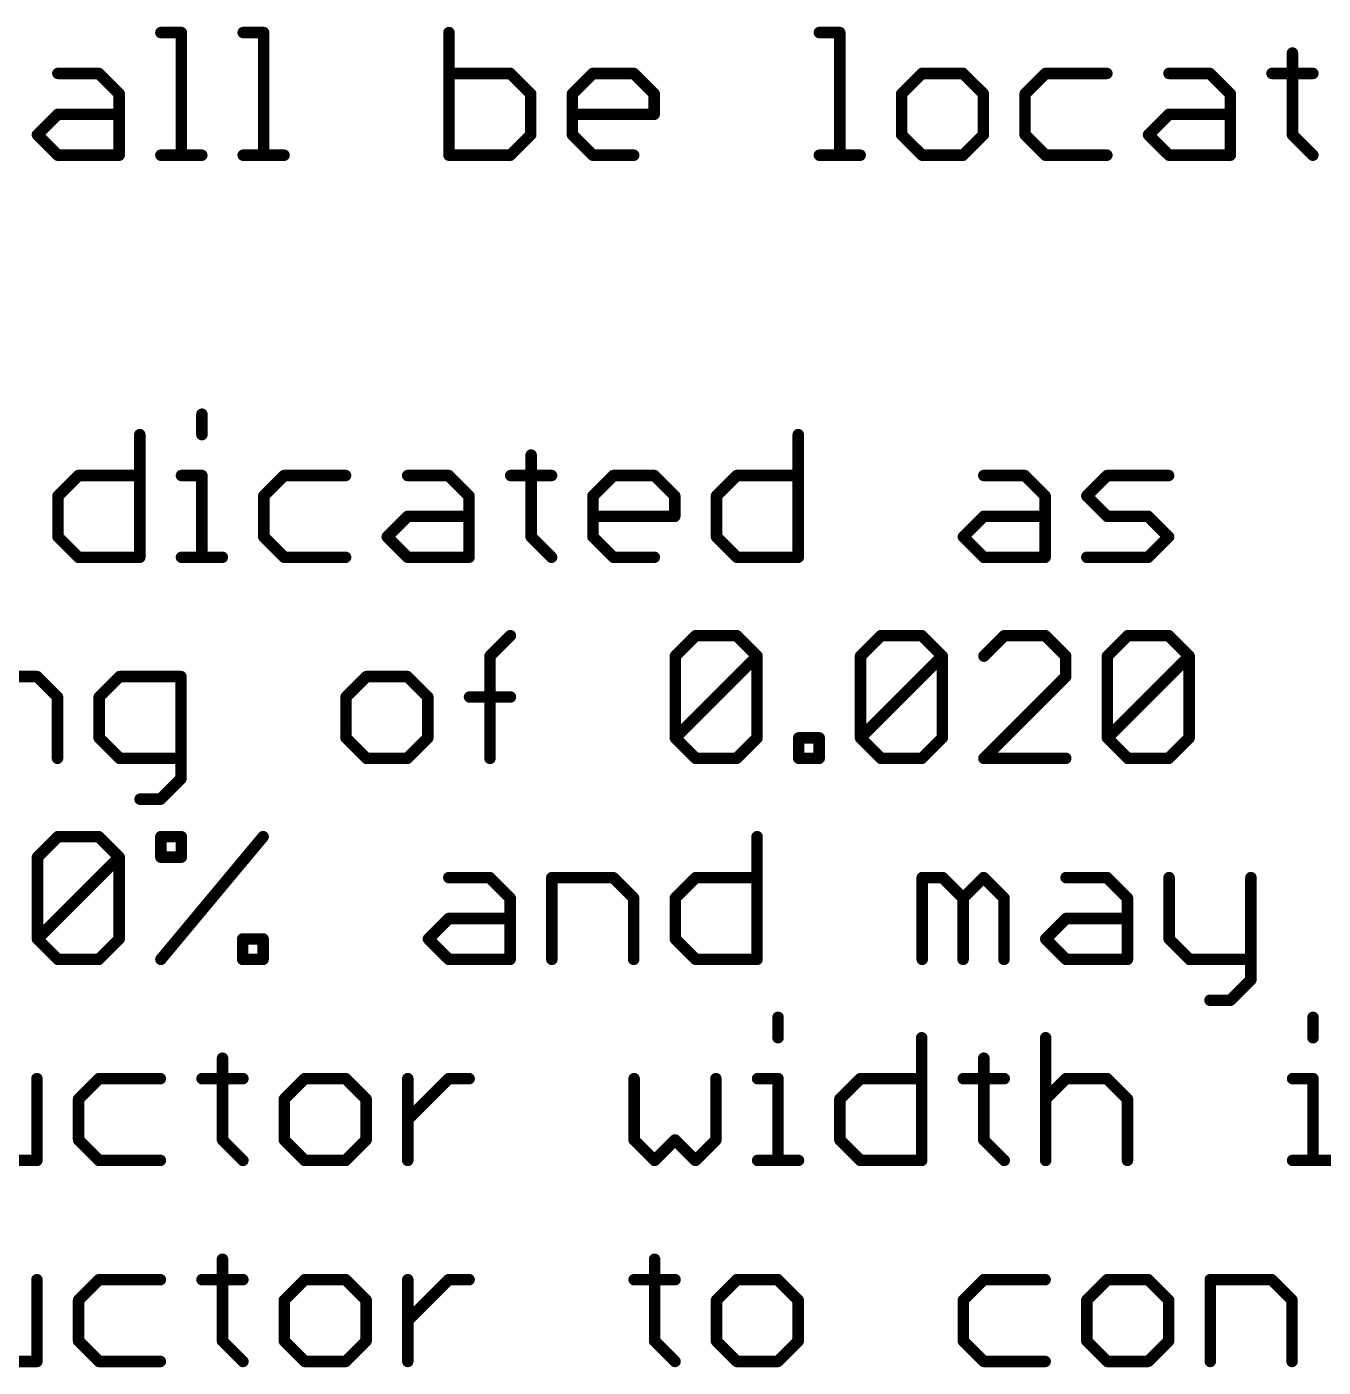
# Model space of a CAD drawing. Extents: x -1.41 to 8.41, y -3.01 to 3.01.
# Drawn here: x 2.829 to 3.506, y -1.49 to -0.79 of the extents above; entities that cross this region are included whole.
import ezdxf

# ---------------------------------------------------------------- set-up
doc = ezdxf.new("R2010")
doc.units = 0
doc.layers.add('52', color=253, linetype='CONTINUOUS')

msp = doc.modelspace()

# ---------------------------------------------------------------- linework, layer by layer
at = {"layer": '52', "const_width": 0.006}
for points in [[(2.898734, -0.792945), (2.90941, -0.792945)], [(2.90941, -0.792945), (2.90941, -0.857)], [(2.941704, -0.792945), (2.95238, -0.792945)], [(2.95238, -0.792945), (2.95238, -0.857)], [(3.049129, -0.792945), (3.049129, -0.857)], [(3.242494, -0.792945), (3.25317, -0.792945)], [(3.25317, -0.792945), (3.25317, -0.857)], [(3.489505, -0.803621), (3.489505, -0.846324)], [(2.844955, -0.814297), (2.866307, -0.814297)], [(2.866307, -0.814297), (2.876983, -0.824973)], [(3.081157, -0.814297), (3.049129, -0.814297)], [(3.091833, -0.824973), (3.081157, -0.814297)], [(3.113584, -0.824973), (3.12426, -0.814297)], [(3.12426, -0.814297), (3.145612, -0.814297)], [(3.145612, -0.814297), (3.156288, -0.824973)], [(3.29614, -0.814297), (3.285464, -0.824973)], [(3.317492, -0.814297), (3.29614, -0.814297)], [(3.328167, -0.824973), (3.317492, -0.814297)], [(3.360595, -0.814297), (3.349919, -0.824973)], [(3.392622, -0.814297), (3.360595, -0.814297)], [(3.42505, -0.814297), (3.446402, -0.814297)], [(3.446402, -0.814297), (3.457077, -0.824973)], [(3.478829, -0.814297), (3.500181, -0.814297)], [(2.876983, -0.824973), (2.876983, -0.857)], [(3.091833, -0.846324), (3.091833, -0.824973)], [(3.113584, -0.846324), (3.113584, -0.824973)], [(3.156288, -0.824973), (3.156288, -0.835648)], [(3.285464, -0.824973), (3.285464, -0.846324)], [(3.328167, -0.846324), (3.328167, -0.824973)], [(3.349919, -0.824973), (3.349919, -0.846324)], [(3.457077, -0.824973), (3.457077, -0.857)], [(2.83428, -0.846324), (2.844955, -0.835648)], [(2.844955, -0.835648), (2.876983, -0.835648)], [(3.156288, -0.835648), (3.113584, -0.835648)], [(3.414374, -0.846324), (3.42505, -0.835648)], [(3.42505, -0.835648), (3.457077, -0.835648)], [(2.844955, -0.857), (2.83428, -0.846324)], [(3.081157, -0.857), (3.091833, -0.846324)], [(3.12426, -0.857), (3.113584, -0.846324)], [(3.285464, -0.846324), (3.29614, -0.857)], [(3.317492, -0.857), (3.328167, -0.846324)], [(3.349919, -0.846324), (3.360595, -0.857)], [(3.42505, -0.857), (3.414374, -0.846324)], [(3.489505, -0.846324), (3.500181, -0.857)], [(2.876983, -0.857), (2.844955, -0.857)], [(2.898734, -0.857), (2.920086, -0.857)], [(2.941704, -0.857), (2.963056, -0.857)], [(3.049129, -0.857), (3.081157, -0.857)], [(3.145612, -0.857), (3.12426, -0.857)], [(3.242494, -0.857), (3.263846, -0.857)], [(3.29614, -0.857), (3.317492, -0.857)], [(3.360595, -0.857), (3.392622, -0.857)], [(3.457077, -0.857), (3.42505, -0.857)], [(2.920153, -0.99227), (2.920153, -1.002945)], [(2.887725, -1.002945), (2.887725, -1.067)], [(3.231485, -1.002945), (3.231485, -1.067)], [(3.092033, -1.013621), (3.092033, -1.056324)], [(2.845022, -1.034973), (2.855698, -1.024297)], [(2.855698, -1.024297), (2.887725, -1.024297)], [(2.909477, -1.024297), (2.920153, -1.024297)], [(2.920153, -1.024297), (2.920153, -1.067)], [(2.963123, -1.024297), (2.952447, -1.034973)], [(2.99515, -1.024297), (2.963123, -1.024297)], [(3.027578, -1.024297), (3.048929, -1.024297)], [(3.048929, -1.024297), (3.059605, -1.034973)], [(3.081357, -1.024297), (3.102708, -1.024297)], [(3.124327, -1.034973), (3.135003, -1.024297)], [(3.135003, -1.024297), (3.156354, -1.024297)], [(3.156354, -1.024297), (3.16703, -1.034973)], [(3.188782, -1.034973), (3.199458, -1.024297)], [(3.199458, -1.024297), (3.231485, -1.024297)], [(3.328367, -1.024297), (3.349719, -1.024297)], [(3.349719, -1.024297), (3.360395, -1.034973)], [(3.382147, -1.034973), (3.392822, -1.024297)], [(3.392822, -1.024297), (3.42485, -1.024297)], [(2.845022, -1.056324), (2.845022, -1.034973)], [(2.952447, -1.034973), (2.952447, -1.056324)], [(3.059605, -1.034973), (3.059605, -1.067)], [(3.124327, -1.056324), (3.124327, -1.034973)], [(3.16703, -1.034973), (3.16703, -1.045648)], [(3.188782, -1.056324), (3.188782, -1.034973)], [(3.360395, -1.034973), (3.360395, -1.067)], [(3.392822, -1.045648), (3.382147, -1.034973)], [(3.016902, -1.056324), (3.027578, -1.045648)], [(3.027578, -1.045648), (3.059605, -1.045648)], [(3.16703, -1.045648), (3.124327, -1.045648)], [(3.317692, -1.056324), (3.328367, -1.045648)], [(3.328367, -1.045648), (3.360395, -1.045648)], [(3.414174, -1.045648), (3.392822, -1.045648)], [(3.42485, -1.056324), (3.414174, -1.045648)], [(2.855698, -1.067), (2.845022, -1.056324)], [(2.952447, -1.056324), (2.963123, -1.067)], [(3.027578, -1.067), (3.016902, -1.056324)], [(3.092033, -1.056324), (3.102708, -1.067)], [(3.135003, -1.067), (3.124327, -1.056324)], [(3.199458, -1.067), (3.188782, -1.056324)], [(3.328367, -1.067), (3.317692, -1.056324)], [(3.414174, -1.067), (3.42485, -1.056324)], [(2.887725, -1.067), (2.855698, -1.067)], [(2.909477, -1.067), (2.930828, -1.067)], [(2.963123, -1.067), (2.99515, -1.067)], [(3.059605, -1.067), (3.027578, -1.067)], [(3.156354, -1.067), (3.135003, -1.067)], [(3.231485, -1.067), (3.199458, -1.067)], [(3.360395, -1.067), (3.328367, -1.067)], [(3.382147, -1.067), (3.414174, -1.067)], [(3.070548, -1.118621), (3.081223, -1.107945)], [(3.167297, -1.118621), (3.177973, -1.107945)], [(3.177973, -1.107945), (3.199324, -1.107945)], [(3.199324, -1.107945), (3.21, -1.118621)], [(3.263979, -1.118621), (3.274655, -1.107945)], [(3.274655, -1.107945), (3.296007, -1.107945)], [(3.296007, -1.107945), (3.306682, -1.118621)], [(3.33911, -1.107945), (3.328434, -1.118621)], [(3.360462, -1.107945), (3.33911, -1.107945)], [(3.371137, -1.118621), (3.360462, -1.107945)], [(3.392889, -1.118621), (3.403565, -1.107945)], [(3.403565, -1.107945), (3.424917, -1.107945)], [(3.424917, -1.107945), (3.435592, -1.118621)], [(3.070548, -1.172), (3.070548, -1.118621)], [(3.167297, -1.161324), (3.167297, -1.118621)], [(3.167297, -1.161324), (3.21, -1.118621)], [(3.21, -1.118621), (3.21, -1.161324)], [(3.263979, -1.161324), (3.263979, -1.118621)], [(3.263979, -1.161324), (3.306682, -1.118621)], [(3.306682, -1.118621), (3.306682, -1.161324)], [(3.371137, -1.129297), (3.371137, -1.118621)], [(3.392889, -1.161324), (3.392889, -1.118621)], [(3.392889, -1.161324), (3.435592, -1.118621)], [(3.435592, -1.118621), (3.435592, -1.161324)], [(2.802052, -1.129297), (2.834079, -1.129297)], [(2.834079, -1.129297), (2.844755, -1.139973)], [(2.877183, -1.129297), (2.866507, -1.139973)], [(2.90921, -1.129297), (2.877183, -1.129297)], [(2.90921, -1.182676), (2.90921, -1.129297)], [(3.006093, -1.129297), (2.995417, -1.139973)], [(3.027444, -1.129297), (3.006093, -1.129297)], [(3.03812, -1.139973), (3.027444, -1.129297)], [(3.328434, -1.172), (3.371137, -1.129297)], [(2.844755, -1.139973), (2.844755, -1.172)], [(2.866507, -1.139973), (2.866507, -1.161324)], [(2.995417, -1.139973), (2.995417, -1.161324)], [(3.03812, -1.161324), (3.03812, -1.139973)], [(3.059872, -1.139973), (3.081223, -1.139973)], [(2.866507, -1.161324), (2.877183, -1.172)], [(2.995417, -1.161324), (3.006093, -1.172)], [(3.027444, -1.172), (3.03812, -1.161324)], [(3.177973, -1.172), (3.167297, -1.161324)], [(3.21, -1.161324), (3.199324, -1.172)], [(3.231752, -1.172), (3.231752, -1.161324)], [(3.231752, -1.161324), (3.242428, -1.161324)], [(3.242428, -1.161324), (3.242428, -1.172)], [(3.274655, -1.172), (3.263979, -1.161324)], [(3.306682, -1.161324), (3.296007, -1.172)], [(3.403565, -1.172), (3.392889, -1.161324)], [(3.435592, -1.161324), (3.424917, -1.172)], [(2.877183, -1.172), (2.90921, -1.172)], [(3.006093, -1.172), (3.027444, -1.172)], [(3.199324, -1.172), (3.177973, -1.172)], [(3.242428, -1.172), (3.231752, -1.172)], [(3.296007, -1.172), (3.274655, -1.172)], [(3.371137, -1.172), (3.328434, -1.172)], [(3.424917, -1.172), (3.403565, -1.172)], [(2.898534, -1.193352), (2.90921, -1.182676)], [(2.887859, -1.193352), (2.898534, -1.193352)], [(2.83428, -1.223621), (2.844955, -1.212945)], [(2.844955, -1.212945), (2.866307, -1.212945)], [(2.866307, -1.212945), (2.876983, -1.223621)], [(2.898734, -1.212945), (2.90941, -1.212945)], [(2.898734, -1.223621), (2.898734, -1.212945)], [(2.898734, -1.277), (2.952113, -1.212945)], [(2.90941, -1.212945), (2.90941, -1.223621)], [(3.21, -1.212945), (3.21, -1.277)], [(2.83428, -1.266324), (2.83428, -1.223621)], [(2.83428, -1.266324), (2.876983, -1.223621)], [(2.876983, -1.223621), (2.876983, -1.266324)], [(2.90941, -1.223621), (2.898734, -1.223621)], [(3.049063, -1.234297), (3.070414, -1.234297)], [(3.070414, -1.234297), (3.08109, -1.244973)], [(3.102842, -1.277), (3.102842, -1.234297)], [(3.102842, -1.234297), (3.134869, -1.234297)], [(3.134869, -1.234297), (3.145545, -1.244973)], [(3.167297, -1.244973), (3.177973, -1.234297)], [(3.177973, -1.234297), (3.21, -1.234297)], [(3.296207, -1.277), (3.296207, -1.234297)], [(3.296207, -1.234297), (3.306883, -1.234297)], [(3.306883, -1.234297), (3.317558, -1.244973)], [(3.317558, -1.244973), (3.328234, -1.234297)], [(3.328234, -1.234297), (3.33891, -1.244973)], [(3.371338, -1.234297), (3.392689, -1.234297)], [(3.392689, -1.234297), (3.403365, -1.244973)], [(3.425117, -1.234297), (3.425117, -1.266324)], [(3.46782, -1.234297), (3.46782, -1.287676)], [(3.08109, -1.244973), (3.08109, -1.277)], [(3.145545, -1.244973), (3.145545, -1.277)], [(3.167297, -1.266324), (3.167297, -1.244973)], [(3.317558, -1.244973), (3.317558, -1.277)], [(3.33891, -1.244973), (3.33891, -1.277)], [(3.403365, -1.244973), (3.403365, -1.277)], [(3.038387, -1.266324), (3.049063, -1.255648)], [(3.049063, -1.255648), (3.08109, -1.255648)], [(3.360662, -1.266324), (3.371338, -1.255648)], [(3.371338, -1.255648), (3.403365, -1.255648)], [(2.844955, -1.277), (2.83428, -1.266324)], [(2.876983, -1.266324), (2.866307, -1.277)], [(2.941438, -1.277), (2.941438, -1.266324)], [(2.941438, -1.266324), (2.952113, -1.266324)], [(2.952113, -1.266324), (2.952113, -1.277)], [(3.049063, -1.277), (3.038387, -1.266324)], [(3.177973, -1.277), (3.167297, -1.266324)], [(3.371338, -1.277), (3.360662, -1.266324)], [(3.425117, -1.266324), (3.435793, -1.277)], [(2.866307, -1.277), (2.844955, -1.277)], [(2.952113, -1.277), (2.941438, -1.277)], [(3.08109, -1.277), (3.049063, -1.277)], [(3.21, -1.277), (3.177973, -1.277)], [(3.403365, -1.277), (3.371338, -1.277)], [(3.435793, -1.277), (3.46782, -1.277)], [(3.46782, -1.287676), (3.457144, -1.298352)], [(3.457144, -1.298352), (3.446468, -1.298352)], [(3.220943, -1.30727), (3.220943, -1.317945)], [(3.500247, -1.30727), (3.500247, -1.317945)], [(3.29594, -1.317945), (3.29594, -1.382)], [(3.360662, -1.317945), (3.360662, -1.382)], [(2.930895, -1.328621), (2.930895, -1.371324)], [(3.328367, -1.328621), (3.328367, -1.371324)], [(2.834013, -1.382), (2.834013, -1.339297)], [(2.86644, -1.339297), (2.855765, -1.349973)], [(2.898468, -1.339297), (2.86644, -1.339297)], [(2.920219, -1.339297), (2.941571, -1.339297)], [(2.973865, -1.339297), (2.963189, -1.349973)], [(2.995217, -1.339297), (2.973865, -1.339297)], [(3.005893, -1.349973), (2.995217, -1.339297)], [(3.027644, -1.382), (3.027644, -1.339297)], [(3.027644, -1.360648), (3.048996, -1.339297)], [(3.048996, -1.339297), (3.059672, -1.339297)], [(3.145812, -1.339297), (3.145812, -1.371324)], [(3.188515, -1.371324), (3.188515, -1.339297)], [(3.210267, -1.339297), (3.220943, -1.339297)], [(3.220943, -1.339297), (3.220943, -1.382)], [(3.253237, -1.349973), (3.263913, -1.339297)], [(3.263913, -1.339297), (3.29594, -1.339297)], [(3.317692, -1.339297), (3.339043, -1.339297)], [(3.360662, -1.349973), (3.371337, -1.339297)], [(3.371337, -1.339297), (3.392689, -1.339297)], [(3.392689, -1.339297), (3.403365, -1.349973)], [(3.489572, -1.339297), (3.500247, -1.339297)], [(3.500247, -1.339297), (3.500247, -1.382)], [(2.855765, -1.349973), (2.855765, -1.371324)], [(2.963189, -1.349973), (2.963189, -1.371324)], [(3.005893, -1.371324), (3.005893, -1.349973)], [(3.253237, -1.371324), (3.253237, -1.349973)], [(3.403365, -1.349973), (3.403365, -1.382)], [(2.855765, -1.371324), (2.86644, -1.382)], [(2.930895, -1.371324), (2.941571, -1.382)], [(2.963189, -1.371324), (2.973865, -1.382)], [(2.995217, -1.382), (3.005893, -1.371324)], [(3.145812, -1.371324), (3.156488, -1.382)], [(3.156488, -1.382), (3.167163, -1.371324)], [(3.167163, -1.371324), (3.177839, -1.382)], [(3.177839, -1.382), (3.188515, -1.371324)], [(3.263913, -1.382), (3.253237, -1.371324)], [(3.328367, -1.371324), (3.339043, -1.382)], [(2.801985, -1.382), (2.834013, -1.382)], [(2.86644, -1.382), (2.898468, -1.382)], [(2.973865, -1.382), (2.995217, -1.382)], [(3.210267, -1.382), (3.231618, -1.382)], [(3.29594, -1.382), (3.263913, -1.382)], [(3.489572, -1.382), (3.510923, -1.382)], [(2.930895, -1.433621), (2.930895, -1.476324)], [(3.156488, -1.433621), (3.156488, -1.476324)], [(2.834013, -1.487), (2.834013, -1.444297)], [(2.86644, -1.444297), (2.855765, -1.454973)], [(2.898468, -1.444297), (2.86644, -1.444297)], [(2.920219, -1.444297), (2.941571, -1.444297)], [(2.973865, -1.444297), (2.963189, -1.454973)], [(2.995217, -1.444297), (2.973865, -1.444297)], [(3.005893, -1.454973), (2.995217, -1.444297)], [(3.027644, -1.487), (3.027644, -1.444297)], [(3.027644, -1.465648), (3.048996, -1.444297)], [(3.048996, -1.444297), (3.059672, -1.444297)], [(3.145812, -1.444297), (3.167163, -1.444297)], [(3.199458, -1.444297), (3.188782, -1.454973)], [(3.220809, -1.444297), (3.199458, -1.444297)], [(3.231485, -1.454973), (3.220809, -1.444297)], [(3.328367, -1.444297), (3.317692, -1.454973)], [(3.360395, -1.444297), (3.328367, -1.444297)], [(3.392822, -1.444297), (3.382147, -1.454973)], [(3.414174, -1.444297), (3.392822, -1.444297)], [(3.42485, -1.454973), (3.414174, -1.444297)], [(3.446602, -1.487), (3.446602, -1.444297)], [(3.446602, -1.444297), (3.478629, -1.444297)], [(3.478629, -1.444297), (3.489305, -1.454973)], [(2.855765, -1.454973), (2.855765, -1.476324)], [(2.963189, -1.454973), (2.963189, -1.476324)], [(3.005893, -1.476324), (3.005893, -1.454973)], [(3.188782, -1.454973), (3.188782, -1.476324)], [(3.231485, -1.476324), (3.231485, -1.454973)], [(3.317692, -1.454973), (3.317692, -1.476324)], [(3.382147, -1.454973), (3.382147, -1.476324)], [(3.42485, -1.476324), (3.42485, -1.454973)], [(3.489305, -1.454973), (3.489305, -1.487)], [(2.855765, -1.476324), (2.86644, -1.487)], [(2.930895, -1.476324), (2.941571, -1.487)], [(2.963189, -1.476324), (2.973865, -1.487)], [(2.995217, -1.487), (3.005893, -1.476324)], [(3.156488, -1.476324), (3.167163, -1.487)], [(3.188782, -1.476324), (3.199458, -1.487)], [(3.220809, -1.487), (3.231485, -1.476324)], [(3.317692, -1.476324), (3.328367, -1.487)], [(3.382147, -1.476324), (3.392822, -1.487)], [(3.414174, -1.487), (3.42485, -1.476324)], [(2.801985, -1.487), (2.834013, -1.487)], [(2.86644, -1.487), (2.898468, -1.487)], [(2.973865, -1.487), (2.995217, -1.487)], [(3.199458, -1.487), (3.220809, -1.487)], [(3.328367, -1.487), (3.360395, -1.487)], [(3.392822, -1.487), (3.414174, -1.487)]]:
    msp.add_lwpolyline(points, dxfattribs=at)
at = {"layer": '52', "const_width": 0.003}
for points in [[(2.898734, -0.791445, 1), (2.898734, -0.794445)], [(2.91091, -0.792945, 1), (2.90791, -0.792945)], [(2.90941, -0.794445, 1), (2.90941, -0.791445)], [(2.941704, -0.791445, 1), (2.941704, -0.794445)], [(2.95388, -0.792945, 1), (2.95088, -0.792945)], [(2.95238, -0.794445, 1), (2.95238, -0.791445)], [(3.050629, -0.792945, 1), (3.047629, -0.792945)], [(3.242494, -0.791445, 1), (3.242494, -0.794445)], [(3.25467, -0.792945, 1), (3.25167, -0.792945)], [(3.25317, -0.794445, 1), (3.25317, -0.791445)], [(3.491005, -0.803621, 1), (3.488005, -0.803621)], [(2.844955, -0.812797, 1), (2.844955, -0.815797)], [(2.867368, -0.813236, 1), (2.865246, -0.815358)], [(2.866307, -0.815797, 1), (2.866307, -0.812797)], [(3.049129, -0.812797, 1), (3.049129, -0.815797)], [(3.082217, -0.813236, 1), (3.080096, -0.815358)], [(3.081157, -0.815797, 1), (3.081157, -0.812797)], [(3.12426, -0.812797, 1), (3.12426, -0.815797)], [(3.125321, -0.815358, 1), (3.123199, -0.813236)], [(3.146672, -0.813236, 1), (3.144551, -0.815358)], [(3.145612, -0.815797, 1), (3.145612, -0.812797)], [(3.29614, -0.812797, 1), (3.29614, -0.815797)], [(3.297201, -0.815358, 1), (3.295079, -0.813236)], [(3.318552, -0.813236, 1), (3.316431, -0.815358)], [(3.317492, -0.815797, 1), (3.317492, -0.812797)], [(3.360595, -0.812797, 1), (3.360595, -0.815797)], [(3.361656, -0.815358, 1), (3.359534, -0.813236)], [(3.392622, -0.815797, 1), (3.392622, -0.812797)], [(3.42505, -0.812797, 1), (3.42505, -0.815797)], [(3.447462, -0.813236, 1), (3.445341, -0.815358)], [(3.446402, -0.815797, 1), (3.446402, -0.812797)], [(3.478829, -0.812797, 1), (3.478829, -0.815797)], [(3.500181, -0.815797, 1), (3.500181, -0.812797)], [(2.878483, -0.824973, 1), (2.875483, -0.824973)], [(2.875922, -0.826033, 1), (2.878043, -0.823912)], [(3.093333, -0.824973, 1), (3.090333, -0.824973)], [(3.090772, -0.826033, 1), (3.092893, -0.823912)], [(3.115084, -0.824973, 1), (3.112084, -0.824973)], [(3.112524, -0.823912, 1), (3.114645, -0.826033)], [(3.157788, -0.824973, 1), (3.154788, -0.824973)], [(3.155227, -0.826033, 1), (3.157348, -0.823912)], [(3.286964, -0.824973, 1), (3.283964, -0.824973)], [(3.284404, -0.823912, 1), (3.286525, -0.826033)], [(3.329667, -0.824973, 1), (3.326667, -0.824973)], [(3.327107, -0.826033, 1), (3.329228, -0.823912)], [(3.351419, -0.824973, 1), (3.348419, -0.824973)], [(3.348859, -0.823912, 1), (3.35098, -0.826033)], [(3.458577, -0.824973, 1), (3.455577, -0.824973)], [(3.456017, -0.826033, 1), (3.458138, -0.823912)], [(2.844955, -0.834148, 1), (2.844955, -0.837148)], [(2.846016, -0.836709, 1), (2.843895, -0.834588)], [(2.876983, -0.837148, 1), (2.876983, -0.834148)], [(3.113584, -0.834148, 1), (3.113584, -0.837148)], [(3.156288, -0.837148, 1), (3.156288, -0.834148)], [(3.42505, -0.834148, 1), (3.42505, -0.837148)], [(3.426111, -0.836709, 1), (3.423989, -0.834588)], [(3.457077, -0.837148, 1), (3.457077, -0.834148)], [(3.154788, -0.835648, 1), (3.157788, -0.835648)], [(2.83534, -0.845264, 1), (2.833219, -0.847385)], [(2.833219, -0.845264, 1), (2.83534, -0.847385)], [(3.090333, -0.846324, 1), (3.093333, -0.846324)], [(3.092893, -0.847385, 1), (3.090772, -0.845264)], [(3.112084, -0.846324, 1), (3.115084, -0.846324)], [(3.114645, -0.845264, 1), (3.112524, -0.847385)], [(3.283964, -0.846324, 1), (3.286964, -0.846324)], [(3.286525, -0.845264, 1), (3.284404, -0.847385)], [(3.326667, -0.846324, 1), (3.329667, -0.846324)], [(3.329228, -0.847385, 1), (3.327107, -0.845264)], [(3.348419, -0.846324, 1), (3.351419, -0.846324)], [(3.35098, -0.845264, 1), (3.348859, -0.847385)], [(3.415435, -0.845264, 1), (3.413314, -0.847385)], [(3.413314, -0.845264, 1), (3.415435, -0.847385)], [(3.490566, -0.845264, 1), (3.488444, -0.847385)], [(3.488005, -0.846324, 1), (3.491005, -0.846324)], [(2.844955, -0.8555, 1), (2.844955, -0.8585)], [(2.876983, -0.8585, 1), (2.876983, -0.8555)], [(2.898734, -0.8555, 1), (2.898734, -0.8585)], [(2.920086, -0.8585, 1), (2.920086, -0.8555)], [(2.941704, -0.8555, 1), (2.941704, -0.8585)], [(2.963056, -0.8585, 1), (2.963056, -0.8555)], [(3.049129, -0.8555, 1), (3.049129, -0.8585)], [(3.081157, -0.8585, 1), (3.081157, -0.8555)], [(3.12426, -0.8555, 1), (3.12426, -0.8585)], [(3.145612, -0.8585, 1), (3.145612, -0.8555)], [(3.242494, -0.8555, 1), (3.242494, -0.8585)], [(3.263846, -0.8585, 1), (3.263846, -0.8555)], [(3.29614, -0.8555, 1), (3.29614, -0.8585)], [(3.317492, -0.8585, 1), (3.317492, -0.8555)], [(3.360595, -0.8555, 1), (3.360595, -0.8585)], [(3.392622, -0.8585, 1), (3.392622, -0.8555)], [(3.42505, -0.8555, 1), (3.42505, -0.8585)], [(3.457077, -0.8585, 1), (3.457077, -0.8555)], [(2.843895, -0.858061, 1), (2.846016, -0.855939)], [(2.875483, -0.857, 1), (2.878483, -0.857)], [(2.90791, -0.857, 1), (2.91091, -0.857)], [(2.95088, -0.857, 1), (2.95388, -0.857)], [(3.047629, -0.857, 1), (3.050629, -0.857)], [(3.080096, -0.855939, 1), (3.082217, -0.858061)], [(3.123199, -0.858061, 1), (3.125321, -0.855939)], [(3.25167, -0.857, 1), (3.25467, -0.857)], [(3.295079, -0.858061, 1), (3.297201, -0.855939)], [(3.316431, -0.855939, 1), (3.318552, -0.858061)], [(3.359534, -0.858061, 1), (3.361656, -0.855939)], [(3.423989, -0.858061, 1), (3.426111, -0.855939)], [(3.455577, -0.857, 1), (3.458577, -0.857)], [(3.49912, -0.858061, 1), (3.501241, -0.855939)], [(2.921653, -0.99227, 1), (2.918653, -0.99227)], [(2.889225, -1.002945, 1), (2.886225, -1.002945)], [(3.232985, -1.002945, 1), (3.229985, -1.002945)], [(2.918653, -1.002945, 1), (2.921653, -1.002945)], [(3.093533, -1.013621, 1), (3.090533, -1.013621)], [(2.855698, -1.022797, 1), (2.855698, -1.025797)], [(2.856758, -1.025358, 1), (2.854637, -1.023236)], [(2.887725, -1.025797, 1), (2.887725, -1.022797)], [(2.909477, -1.022797, 1), (2.909477, -1.025797)], [(2.921653, -1.024297, 1), (2.918653, -1.024297)], [(2.920153, -1.025797, 1), (2.920153, -1.022797)], [(2.963123, -1.022797, 1), (2.963123, -1.025797)], [(2.964183, -1.025358, 1), (2.962062, -1.023236)], [(2.99515, -1.025797, 1), (2.99515, -1.022797)], [(3.027578, -1.022797, 1), (3.027578, -1.025797)], [(3.04999, -1.023236, 1), (3.047869, -1.025358)], [(3.048929, -1.025797, 1), (3.048929, -1.022797)], [(3.081357, -1.022797, 1), (3.081357, -1.025797)], [(3.102708, -1.025797, 1), (3.102708, -1.022797)], [(3.135003, -1.022797, 1), (3.135003, -1.025797)], [(3.136063, -1.025358, 1), (3.133942, -1.023236)], [(3.157415, -1.023236, 1), (3.155294, -1.025358)], [(3.156354, -1.025797, 1), (3.156354, -1.022797)], [(3.199458, -1.022797, 1), (3.199458, -1.025797)], [(3.200518, -1.025358, 1), (3.198397, -1.023236)], [(3.231485, -1.025797, 1), (3.231485, -1.022797)], [(3.328367, -1.022797, 1), (3.328367, -1.025797)], [(3.35078, -1.023236, 1), (3.348658, -1.025358)], [(3.349719, -1.025797, 1), (3.349719, -1.022797)], [(3.392822, -1.022797, 1), (3.392822, -1.025797)], [(3.393883, -1.025358, 1), (3.391762, -1.023236)], [(3.42485, -1.025797, 1), (3.42485, -1.022797)], [(2.846522, -1.034973, 1), (2.843522, -1.034973)], [(2.843961, -1.033912, 1), (2.846083, -1.036033)], [(2.953947, -1.034973, 1), (2.950947, -1.034973)], [(2.951386, -1.033912, 1), (2.953508, -1.036033)], [(3.061105, -1.034973, 1), (3.058105, -1.034973)], [(3.058544, -1.036033, 1), (3.060666, -1.033912)], [(3.125827, -1.034973, 1), (3.122827, -1.034973)], [(3.123266, -1.033912, 1), (3.125388, -1.036033)], [(3.16853, -1.034973, 1), (3.16553, -1.034973)], [(3.165969, -1.036033, 1), (3.168091, -1.033912)], [(3.190282, -1.034973, 1), (3.187282, -1.034973)], [(3.187721, -1.033912, 1), (3.189843, -1.036033)], [(3.361895, -1.034973, 1), (3.358895, -1.034973)], [(3.359334, -1.036033, 1), (3.361456, -1.033912)], [(3.383207, -1.033912, 1), (3.381086, -1.036033)], [(3.381086, -1.033912, 1), (3.383207, -1.036033)], [(3.027578, -1.044148, 1), (3.027578, -1.047148)], [(3.028638, -1.046709, 1), (3.026517, -1.044588)], [(3.059605, -1.047148, 1), (3.059605, -1.044148)], [(3.124327, -1.044148, 1), (3.124327, -1.047148)], [(3.16703, -1.047148, 1), (3.16703, -1.044148)], [(3.328367, -1.044148, 1), (3.328367, -1.047148)], [(3.329428, -1.046709, 1), (3.327307, -1.044588)], [(3.360395, -1.047148, 1), (3.360395, -1.044148)], [(3.392822, -1.044148, 1), (3.392822, -1.047148)], [(3.415235, -1.044588, 1), (3.413113, -1.046709)], [(3.414174, -1.047148, 1), (3.414174, -1.044148)], [(3.16553, -1.045648, 1), (3.16853, -1.045648)], [(3.391762, -1.046709, 1), (3.393883, -1.044588)], [(2.846083, -1.055264, 1), (2.843961, -1.057385)], [(2.843522, -1.056324, 1), (2.846522, -1.056324)], [(2.953508, -1.055264, 1), (2.951386, -1.057385)], [(2.950947, -1.056324, 1), (2.953947, -1.056324)], [(3.017963, -1.055264, 1), (3.015841, -1.057385)], [(3.015841, -1.055264, 1), (3.017963, -1.057385)], [(3.093093, -1.055264, 1), (3.090972, -1.057385)], [(3.090533, -1.056324, 1), (3.093533, -1.056324)], [(3.125388, -1.055264, 1), (3.123266, -1.057385)], [(3.122827, -1.056324, 1), (3.125827, -1.056324)], [(3.189843, -1.055264, 1), (3.187721, -1.057385)], [(3.187282, -1.056324, 1), (3.190282, -1.056324)], [(3.318752, -1.055264, 1), (3.316631, -1.057385)], [(3.316631, -1.055264, 1), (3.318752, -1.057385)], [(3.425911, -1.057385, 1), (3.423789, -1.055264)], [(3.423789, -1.057385, 1), (3.425911, -1.055264)], [(2.855698, -1.0655, 1), (2.855698, -1.0685)], [(2.887725, -1.0685, 1), (2.887725, -1.0655)], [(2.909477, -1.0655, 1), (2.909477, -1.0685)], [(2.930828, -1.0685, 1), (2.930828, -1.0655)], [(2.963123, -1.0655, 1), (2.963123, -1.0685)], [(2.99515, -1.0685, 1), (2.99515, -1.0655)], [(3.027578, -1.0655, 1), (3.027578, -1.0685)], [(3.059605, -1.0685, 1), (3.059605, -1.0655)], [(3.135003, -1.0655, 1), (3.135003, -1.0685)], [(3.156354, -1.0685, 1), (3.156354, -1.0655)], [(3.199458, -1.0655, 1), (3.199458, -1.0685)], [(3.231485, -1.0685, 1), (3.231485, -1.0655)], [(3.328367, -1.0655, 1), (3.328367, -1.0685)], [(3.360395, -1.0685, 1), (3.360395, -1.0655)], [(3.382147, -1.0655, 1), (3.382147, -1.0685)], [(3.414174, -1.0685, 1), (3.414174, -1.0655)], [(2.854637, -1.068061, 1), (2.856758, -1.065939)], [(2.886225, -1.067, 1), (2.889225, -1.067)], [(2.918653, -1.067, 1), (2.921653, -1.067)], [(2.962062, -1.068061, 1), (2.964183, -1.065939)], [(3.026517, -1.068061, 1), (3.028638, -1.065939)], [(3.058105, -1.067, 1), (3.061105, -1.067)], [(3.101648, -1.068061, 1), (3.103769, -1.065939)], [(3.133942, -1.068061, 1), (3.136063, -1.065939)], [(3.198397, -1.068061, 1), (3.200518, -1.065939)], [(3.229985, -1.067, 1), (3.232985, -1.067)], [(3.327307, -1.068061, 1), (3.329428, -1.065939)], [(3.358895, -1.067, 1), (3.361895, -1.067)], [(3.413113, -1.065939, 1), (3.415235, -1.068061)], [(3.082284, -1.109006, 1), (3.080163, -1.106885)], [(3.177973, -1.106445, 1), (3.177973, -1.109445)], [(3.179033, -1.109006, 1), (3.176912, -1.106885)], [(3.200385, -1.106885, 1), (3.198264, -1.109006)], [(3.199324, -1.109445, 1), (3.199324, -1.106445)], [(3.274655, -1.106445, 1), (3.274655, -1.109445)], [(3.275716, -1.109006, 1), (3.273594, -1.106885)], [(3.297067, -1.106885, 1), (3.294946, -1.109006)], [(3.296007, -1.109445, 1), (3.296007, -1.106445)], [(3.33911, -1.106445, 1), (3.33911, -1.109445)], [(3.340171, -1.109006, 1), (3.338049, -1.106885)], [(3.361522, -1.106885, 1), (3.359401, -1.109006)], [(3.360462, -1.109445, 1), (3.360462, -1.106445)], [(3.403565, -1.106445, 1), (3.403565, -1.109445)], [(3.404626, -1.109006, 1), (3.402504, -1.106885)], [(3.425977, -1.106885, 1), (3.423856, -1.109006)], [(3.424917, -1.109445, 1), (3.424917, -1.106445)], [(3.069487, -1.11756, 1), (3.071608, -1.119682)], [(3.072048, -1.118621, 1), (3.069048, -1.118621)], [(3.168797, -1.118621, 1), (3.165797, -1.118621)], [(3.166236, -1.11756, 1), (3.168358, -1.119682)], [(3.2115, -1.118621, 1), (3.2085, -1.118621)], [(3.211061, -1.119682, 1), (3.208939, -1.11756)], [(3.208939, -1.119682, 1), (3.211061, -1.11756)], [(3.265479, -1.118621, 1), (3.262479, -1.118621)], [(3.262919, -1.11756, 1), (3.26504, -1.119682)], [(3.308182, -1.118621, 1), (3.305182, -1.118621)], [(3.307743, -1.119682, 1), (3.305622, -1.11756)], [(3.305622, -1.119682, 1), (3.307743, -1.11756)], [(3.327374, -1.11756, 1), (3.329495, -1.119682)], [(3.372637, -1.118621, 1), (3.369637, -1.118621)], [(3.370077, -1.119682, 1), (3.372198, -1.11756)], [(3.394389, -1.118621, 1), (3.391389, -1.118621)], [(3.391829, -1.11756, 1), (3.39395, -1.119682)], [(3.437092, -1.118621, 1), (3.434092, -1.118621)], [(3.436653, -1.119682, 1), (3.434532, -1.11756)], [(3.434532, -1.119682, 1), (3.436653, -1.11756)], [(2.83514, -1.128236, 1), (2.833019, -1.130358)], [(2.834079, -1.130797, 1), (2.834079, -1.127797)], [(2.877183, -1.127797, 1), (2.877183, -1.130797)], [(2.878243, -1.130358, 1), (2.876122, -1.128236)], [(2.91071, -1.129297, 1), (2.90771, -1.129297)], [(2.90921, -1.130797, 1), (2.90921, -1.127797)], [(3.006093, -1.127797, 1), (3.006093, -1.130797)], [(3.007153, -1.130358, 1), (3.005032, -1.128236)], [(3.028505, -1.128236, 1), (3.026384, -1.130358)], [(3.027444, -1.130797, 1), (3.027444, -1.127797)], [(3.372198, -1.130358, 1), (3.370077, -1.128236)], [(3.369637, -1.129297, 1), (3.372637, -1.129297)], [(2.846255, -1.139973, 1), (2.843255, -1.139973)], [(2.843695, -1.141033, 1), (2.845816, -1.138912)], [(2.868007, -1.139973, 1), (2.865007, -1.139973)], [(2.865446, -1.138912, 1), (2.867568, -1.141033)], [(2.996917, -1.139973, 1), (2.993917, -1.139973)], [(2.994356, -1.138912, 1), (2.996478, -1.141033)], [(3.03962, -1.139973, 1), (3.03662, -1.139973)], [(3.037059, -1.141033, 1), (3.039181, -1.138912)], [(3.059872, -1.138473, 1), (3.059872, -1.141473)], [(3.081223, -1.141473, 1), (3.081223, -1.138473)], [(2.867568, -1.160264, 1), (2.865446, -1.162385)], [(2.865007, -1.161324, 1), (2.868007, -1.161324)], [(2.996478, -1.160264, 1), (2.994356, -1.162385)], [(2.993917, -1.161324, 1), (2.996917, -1.161324)], [(3.03662, -1.161324, 1), (3.03962, -1.161324)], [(3.039181, -1.162385, 1), (3.037059, -1.160264)], [(3.168358, -1.160264, 1), (3.166236, -1.162385)], [(3.166236, -1.160264, 1), (3.168358, -1.162385)], [(3.165797, -1.161324, 1), (3.168797, -1.161324)], [(3.2085, -1.161324, 1), (3.2115, -1.161324)], [(3.211061, -1.162385, 1), (3.208939, -1.160264)], [(3.233252, -1.161324, 1), (3.230252, -1.161324)], [(3.231752, -1.159824, 1), (3.231752, -1.162824)], [(3.243928, -1.161324, 1), (3.240928, -1.161324)], [(3.242428, -1.162824, 1), (3.242428, -1.159824)], [(3.262479, -1.161324, 1), (3.265479, -1.161324)], [(3.26504, -1.160264, 1), (3.262919, -1.162385)], [(3.262919, -1.160264, 1), (3.26504, -1.162385)], [(3.305182, -1.161324, 1), (3.308182, -1.161324)], [(3.307743, -1.162385, 1), (3.305622, -1.160264)], [(3.391389, -1.161324, 1), (3.394389, -1.161324)], [(3.39395, -1.160264, 1), (3.391829, -1.162385)], [(3.391829, -1.160264, 1), (3.39395, -1.162385)], [(3.434092, -1.161324, 1), (3.437092, -1.161324)], [(3.436653, -1.162385, 1), (3.434532, -1.160264)], [(2.877183, -1.1705, 1), (2.877183, -1.1735)], [(2.90921, -1.1735, 1), (2.90921, -1.1705)], [(3.006093, -1.1705, 1), (3.006093, -1.1735)], [(3.027444, -1.1735, 1), (3.027444, -1.1705)], [(3.177973, -1.1705, 1), (3.177973, -1.1735)], [(3.199324, -1.1735, 1), (3.199324, -1.1705)], [(3.231752, -1.1705, 1), (3.231752, -1.1735)], [(3.242428, -1.1735, 1), (3.242428, -1.1705)], [(3.274655, -1.1705, 1), (3.274655, -1.1735)], [(3.296007, -1.1735, 1), (3.296007, -1.1705)], [(3.328434, -1.1705, 1), (3.328434, -1.1735)], [(3.371137, -1.1735, 1), (3.371137, -1.1705)], [(3.403565, -1.1705, 1), (3.403565, -1.1735)], [(3.424917, -1.1735, 1), (3.424917, -1.1705)], [(2.843255, -1.172, 1), (2.846255, -1.172)], [(2.876122, -1.173061, 1), (2.878243, -1.170939)], [(3.005032, -1.173061, 1), (3.007153, -1.170939)], [(3.026384, -1.170939, 1), (3.028505, -1.173061)], [(3.069048, -1.172, 1), (3.072048, -1.172)], [(3.176912, -1.173061, 1), (3.179033, -1.170939)], [(3.198264, -1.170939, 1), (3.200385, -1.173061)], [(3.230252, -1.172, 1), (3.233252, -1.172)], [(3.240928, -1.172, 1), (3.243928, -1.172)], [(3.273594, -1.173061, 1), (3.275716, -1.170939)], [(3.294946, -1.170939, 1), (3.297067, -1.173061)], [(3.327374, -1.170939, 1), (3.329495, -1.173061)], [(3.402504, -1.173061, 1), (3.404626, -1.170939)], [(3.423856, -1.170939, 1), (3.425977, -1.173061)], [(2.90771, -1.182676, 1), (2.91071, -1.182676)], [(2.910271, -1.183736, 1), (2.908149, -1.181615)], [(2.887859, -1.191852, 1), (2.887859, -1.194852)], [(2.897474, -1.192291, 1), (2.899595, -1.194412)], [(2.898534, -1.194852, 1), (2.898534, -1.191852)], [(2.844955, -1.211445, 1), (2.844955, -1.214445)], [(2.846016, -1.214006, 1), (2.843895, -1.211885)], [(2.867367, -1.211885, 1), (2.865246, -1.214006)], [(2.866307, -1.214445, 1), (2.866307, -1.211445)], [(2.898734, -1.211445, 1), (2.898734, -1.214445)], [(2.900234, -1.212945, 1), (2.897234, -1.212945)], [(2.91091, -1.212945, 1), (2.90791, -1.212945)], [(2.90941, -1.214445, 1), (2.90941, -1.211445)], [(2.953266, -1.213906, 1), (2.950961, -1.211985)], [(3.2115, -1.212945, 1), (3.2085, -1.212945)], [(2.833219, -1.22256, 1), (2.83534, -1.224682)], [(2.83578, -1.223621, 1), (2.83278, -1.223621)], [(2.878483, -1.223621, 1), (2.875483, -1.223621)], [(2.878043, -1.224682, 1), (2.875922, -1.22256)], [(2.875922, -1.224682, 1), (2.878043, -1.22256)], [(2.898734, -1.222121, 1), (2.898734, -1.225121)], [(2.897234, -1.223621, 1), (2.900234, -1.223621)], [(2.90791, -1.223621, 1), (2.91091, -1.223621)], [(2.90941, -1.225121, 1), (2.90941, -1.222121)], [(3.049063, -1.232797, 1), (3.049063, -1.235797)], [(3.071475, -1.233236, 1), (3.069354, -1.235358)], [(3.070414, -1.235797, 1), (3.070414, -1.232797)], [(3.104342, -1.234297, 1), (3.101342, -1.234297)], [(3.102842, -1.232797, 1), (3.102842, -1.235797)], [(3.13593, -1.233236, 1), (3.133809, -1.235358)], [(3.134869, -1.235797, 1), (3.134869, -1.232797)], [(3.177973, -1.232797, 1), (3.177973, -1.235797)], [(3.179033, -1.235358, 1), (3.176912, -1.233236)], [(3.21, -1.235797, 1), (3.21, -1.232797)], [(3.297707, -1.234297, 1), (3.294707, -1.234297)], [(3.296207, -1.232797, 1), (3.296207, -1.235797)], [(3.307943, -1.233236, 1), (3.305822, -1.235358)], [(3.306883, -1.235797, 1), (3.306883, -1.232797)], [(3.329295, -1.233236, 1), (3.327174, -1.235358)], [(3.329295, -1.235358, 1), (3.327174, -1.233236)], [(3.371338, -1.232797, 1), (3.371338, -1.235797)], [(3.39375, -1.233236, 1), (3.391629, -1.235358)], [(3.392689, -1.235797, 1), (3.392689, -1.232797)], [(3.426617, -1.234297, 1), (3.423617, -1.234297)], [(3.46932, -1.234297, 1), (3.46632, -1.234297)], [(3.08259, -1.244973, 1), (3.07959, -1.244973)], [(3.08003, -1.246033, 1), (3.082151, -1.243912)], [(3.147045, -1.244973, 1), (3.144045, -1.244973)], [(3.144484, -1.246033, 1), (3.146606, -1.243912)], [(3.168797, -1.244973, 1), (3.165797, -1.244973)], [(3.166236, -1.243912, 1), (3.168358, -1.246033)], [(3.319058, -1.244973, 1), (3.316058, -1.244973)], [(3.316498, -1.243912, 1), (3.318619, -1.246033)], [(3.316498, -1.246033, 1), (3.318619, -1.243912)], [(3.34041, -1.244973, 1), (3.33741, -1.244973)], [(3.337849, -1.246033, 1), (3.339971, -1.243912)], [(3.404865, -1.244973, 1), (3.401865, -1.244973)], [(3.402304, -1.246033, 1), (3.404426, -1.243912)], [(3.049063, -1.254148, 1), (3.049063, -1.257148)], [(3.050123, -1.256709, 1), (3.048002, -1.254588)], [(3.08109, -1.257148, 1), (3.08109, -1.254148)], [(3.371338, -1.254148, 1), (3.371338, -1.257148)], [(3.372398, -1.256709, 1), (3.370277, -1.254588)], [(3.403365, -1.257148, 1), (3.403365, -1.254148)], [(2.83534, -1.265264, 1), (2.833219, -1.267385)], [(2.833219, -1.265264, 1), (2.83534, -1.267385)], [(2.83278, -1.266324, 1), (2.83578, -1.266324)], [(2.875483, -1.266324, 1), (2.878483, -1.266324)], [(2.878043, -1.267385, 1), (2.875922, -1.265264)], [(2.942938, -1.266324, 1), (2.939938, -1.266324)], [(2.941438, -1.264824, 1), (2.941438, -1.267824)], [(2.953613, -1.266324, 1), (2.950613, -1.266324)], [(2.952113, -1.267824, 1), (2.952113, -1.264824)], [(3.039448, -1.265264, 1), (3.037326, -1.267385)], [(3.037326, -1.265264, 1), (3.039448, -1.267385)], [(3.168358, -1.265264, 1), (3.166236, -1.267385)], [(3.165797, -1.266324, 1), (3.168797, -1.266324)], [(3.361723, -1.265264, 1), (3.359601, -1.267385)], [(3.359601, -1.265264, 1), (3.361723, -1.267385)], [(3.426178, -1.265264, 1), (3.424056, -1.267385)], [(3.423617, -1.266324, 1), (3.426617, -1.266324)], [(2.844955, -1.2755, 1), (2.844955, -1.2785)], [(2.866307, -1.2785, 1), (2.866307, -1.2755)], [(2.941438, -1.2755, 1), (2.941438, -1.2785)], [(2.952113, -1.2785, 1), (2.952113, -1.2755)], [(3.049063, -1.2755, 1), (3.049063, -1.2785)], [(3.08109, -1.2785, 1), (3.08109, -1.2755)], [(3.177973, -1.2755, 1), (3.177973, -1.2785)], [(3.21, -1.2785, 1), (3.21, -1.2755)], [(3.371338, -1.2755, 1), (3.371338, -1.2785)], [(3.403365, -1.2785, 1), (3.403365, -1.2755)], [(3.435793, -1.2755, 1), (3.435793, -1.2785)], [(3.46782, -1.2785, 1), (3.46782, -1.2755)], [(2.843895, -1.278061, 1), (2.846016, -1.275939)], [(2.865246, -1.275939, 1), (2.867367, -1.278061)], [(2.897582, -1.27604, 1), (2.899887, -1.27796)], [(2.939938, -1.277, 1), (2.942938, -1.277)], [(2.950613, -1.277, 1), (2.953613, -1.277)], [(3.048002, -1.278061, 1), (3.050123, -1.275939)], [(3.07959, -1.277, 1), (3.08259, -1.277)], [(3.101342, -1.277, 1), (3.104342, -1.277)], [(3.144045, -1.277, 1), (3.147045, -1.277)], [(3.176912, -1.278061, 1), (3.179033, -1.275939)], [(3.2085, -1.277, 1), (3.2115, -1.277)], [(3.294707, -1.277, 1), (3.297707, -1.277)], [(3.316058, -1.277, 1), (3.319058, -1.277)], [(3.33741, -1.277, 1), (3.34041, -1.277)], [(3.370277, -1.278061, 1), (3.372398, -1.275939)], [(3.401865, -1.277, 1), (3.404865, -1.277)], [(3.434732, -1.278061, 1), (3.436853, -1.275939)], [(3.46632, -1.287676, 1), (3.46932, -1.287676)], [(3.468881, -1.288736, 1), (3.466759, -1.286615)], [(3.446468, -1.296852, 1), (3.446468, -1.299852)], [(3.456084, -1.297291, 1), (3.458205, -1.299412)], [(3.457144, -1.299852, 1), (3.457144, -1.296852)], [(3.222443, -1.30727, 1), (3.219443, -1.30727)], [(3.501747, -1.30727, 1), (3.498747, -1.30727)], [(3.29744, -1.317945, 1), (3.29444, -1.317945)], [(3.362162, -1.317945, 1), (3.359162, -1.317945)], [(3.219443, -1.317945, 1), (3.222443, -1.317945)], [(3.498747, -1.317945, 1), (3.501747, -1.317945)], [(2.932395, -1.328621, 1), (2.929395, -1.328621)], [(3.329867, -1.328621, 1), (3.326867, -1.328621)], [(2.835513, -1.339297, 1), (2.832513, -1.339297)], [(2.86644, -1.337797, 1), (2.86644, -1.340797)], [(2.867501, -1.340358, 1), (2.86538, -1.338236)], [(2.898468, -1.340797, 1), (2.898468, -1.337797)], [(2.920219, -1.337797, 1), (2.920219, -1.340797)], [(2.941571, -1.340797, 1), (2.941571, -1.337797)], [(2.973865, -1.337797, 1), (2.973865, -1.340797)], [(2.974926, -1.340358, 1), (2.972804, -1.338236)], [(2.996277, -1.338236, 1), (2.994156, -1.340358)], [(2.995217, -1.340797, 1), (2.995217, -1.337797)], [(3.029144, -1.339297, 1), (3.026144, -1.339297)], [(3.048996, -1.337797, 1), (3.048996, -1.340797)], [(3.050057, -1.340358, 1), (3.047935, -1.338236)], [(3.059672, -1.340797, 1), (3.059672, -1.337797)], [(3.147312, -1.339297, 1), (3.144312, -1.339297)], [(3.190015, -1.339297, 1), (3.187015, -1.339297)], [(3.210267, -1.337797, 1), (3.210267, -1.340797)], [(3.222443, -1.339297, 1), (3.219443, -1.339297)], [(3.220943, -1.340797, 1), (3.220943, -1.337797)], [(3.263913, -1.337797, 1), (3.263913, -1.340797)], [(3.264973, -1.340358, 1), (3.262852, -1.338236)], [(3.29594, -1.340797, 1), (3.29594, -1.337797)], [(3.317692, -1.337797, 1), (3.317692, -1.340797)], [(3.339043, -1.340797, 1), (3.339043, -1.337797)], [(3.371337, -1.337797, 1), (3.371337, -1.340797)], [(3.372398, -1.340358, 1), (3.370277, -1.338236)], [(3.39375, -1.338236, 1), (3.391628, -1.340358)], [(3.392689, -1.340797, 1), (3.392689, -1.337797)], [(3.489572, -1.337797, 1), (3.489572, -1.340797)], [(3.501747, -1.339297, 1), (3.498747, -1.339297)], [(3.500247, -1.340797, 1), (3.500247, -1.337797)], [(2.857265, -1.349973, 1), (2.854265, -1.349973)], [(2.854704, -1.348912, 1), (2.856825, -1.351033)], [(2.964689, -1.349973, 1), (2.961689, -1.349973)], [(2.962129, -1.348912, 1), (2.96425, -1.351033)], [(3.007393, -1.349973, 1), (3.004393, -1.349973)], [(3.004832, -1.351033, 1), (3.006953, -1.348912)], [(3.254737, -1.349973, 1), (3.251737, -1.349973)], [(3.252176, -1.348912, 1), (3.254298, -1.351033)], [(3.359601, -1.348912, 1), (3.361722, -1.351033)], [(3.404865, -1.349973, 1), (3.401865, -1.349973)], [(3.402304, -1.351033, 1), (3.404426, -1.348912)], [(3.026584, -1.359588, 1), (3.028705, -1.361709)], [(2.856825, -1.370264, 1), (2.854704, -1.372385)], [(2.854265, -1.371324, 1), (2.857265, -1.371324)], [(2.929395, -1.371324, 1), (2.932395, -1.371324)], [(2.931956, -1.370264, 1), (2.929835, -1.372385)], [(2.961689, -1.371324, 1), (2.964689, -1.371324)], [(2.96425, -1.370264, 1), (2.962129, -1.372385)], [(3.004393, -1.371324, 1), (3.007393, -1.371324)], [(3.006953, -1.372385, 1), (3.004832, -1.370264)], [(3.146873, -1.370264, 1), (3.144751, -1.372385)], [(3.144312, -1.371324, 1), (3.147312, -1.371324)], [(3.168224, -1.370264, 1), (3.166103, -1.372385)], [(3.168224, -1.372385, 1), (3.166103, -1.370264)], [(3.187015, -1.371324, 1), (3.190015, -1.371324)], [(3.189576, -1.372385, 1), (3.187454, -1.370264)], [(3.254297, -1.370264, 1), (3.252176, -1.372385)], [(3.251737, -1.371324, 1), (3.254737, -1.371324)], [(3.326867, -1.371324, 1), (3.329867, -1.371324)], [(3.329428, -1.370264, 1), (3.327307, -1.372385)], [(2.834013, -1.3835, 1), (2.834013, -1.3805)], [(2.86644, -1.3805, 1), (2.86644, -1.3835)], [(2.898468, -1.3835, 1), (2.898468, -1.3805)], [(2.973865, -1.3805, 1), (2.973865, -1.3835)], [(2.995217, -1.3835, 1), (2.995217, -1.3805)], [(3.210267, -1.3805, 1), (3.210267, -1.3835)], [(3.231618, -1.3835, 1), (3.231618, -1.3805)], [(3.263913, -1.3805, 1), (3.263913, -1.3835)], [(3.29594, -1.3835, 1), (3.29594, -1.3805)], [(3.489572, -1.3805, 1), (3.489572, -1.3835)], [(2.832513, -1.382, 1), (2.835513, -1.382)], [(2.86538, -1.383061, 1), (2.867501, -1.380939)], [(2.94051, -1.383061, 1), (2.942632, -1.380939)], [(2.972804, -1.383061, 1), (2.974926, -1.380939)], [(2.994156, -1.380939, 1), (2.996277, -1.383061)], [(3.026144, -1.382, 1), (3.029144, -1.382)], [(3.155427, -1.380939, 1), (3.157548, -1.383061)], [(3.155427, -1.383061, 1), (3.157548, -1.380939)], [(3.176779, -1.380939, 1), (3.1789, -1.383061)], [(3.176779, -1.383061, 1), (3.1789, -1.380939)], [(3.219443, -1.382, 1), (3.222443, -1.382)], [(3.262852, -1.383061, 1), (3.264973, -1.380939)], [(3.29444, -1.382, 1), (3.29744, -1.382)], [(3.337983, -1.383061, 1), (3.340104, -1.380939)], [(3.359162, -1.382, 1), (3.362162, -1.382)], [(3.401865, -1.382, 1), (3.404865, -1.382)], [(3.498747, -1.382, 1), (3.501747, -1.382)], [(2.932395, -1.433621, 1), (2.929395, -1.433621)], [(3.157988, -1.433621, 1), (3.154988, -1.433621)], [(2.835513, -1.444297, 1), (2.832513, -1.444297)], [(2.86644, -1.442797, 1), (2.86644, -1.445797)], [(2.867501, -1.445358, 1), (2.86538, -1.443236)], [(2.898468, -1.445797, 1), (2.898468, -1.442797)], [(2.920219, -1.442797, 1), (2.920219, -1.445797)], [(2.941571, -1.445797, 1), (2.941571, -1.442797)], [(2.973865, -1.442797, 1), (2.973865, -1.445797)], [(2.974926, -1.445358, 1), (2.972804, -1.443236)], [(2.996277, -1.443236, 1), (2.994156, -1.445358)], [(2.995217, -1.445797, 1), (2.995217, -1.442797)], [(3.029144, -1.444297, 1), (3.026144, -1.444297)], [(3.048996, -1.442797, 1), (3.048996, -1.445797)], [(3.050057, -1.445358, 1), (3.047935, -1.443236)], [(3.059672, -1.445797, 1), (3.059672, -1.442797)], [(3.145812, -1.442797, 1), (3.145812, -1.445797)], [(3.167163, -1.445797, 1), (3.167163, -1.442797)], [(3.199458, -1.442797, 1), (3.199458, -1.445797)], [(3.200518, -1.445358, 1), (3.198397, -1.443236)], [(3.22187, -1.443236, 1), (3.219749, -1.445358)], [(3.220809, -1.445797, 1), (3.220809, -1.442797)], [(3.328367, -1.442797, 1), (3.328367, -1.445797)], [(3.329428, -1.445358, 1), (3.327307, -1.443236)], [(3.360395, -1.445797, 1), (3.360395, -1.442797)], [(3.392822, -1.442797, 1), (3.392822, -1.445797)], [(3.393883, -1.445358, 1), (3.391762, -1.443236)], [(3.415235, -1.443236, 1), (3.413113, -1.445358)], [(3.414174, -1.445797, 1), (3.414174, -1.442797)], [(3.448102, -1.444297, 1), (3.445102, -1.444297)], [(3.446602, -1.442797, 1), (3.446602, -1.445797)], [(3.47969, -1.443236, 1), (3.477568, -1.445358)], [(3.478629, -1.445797, 1), (3.478629, -1.442797)], [(2.857265, -1.454973, 1), (2.854265, -1.454973)], [(2.854704, -1.453912, 1), (2.856825, -1.456033)], [(2.964689, -1.454973, 1), (2.961689, -1.454973)], [(2.962129, -1.453912, 1), (2.96425, -1.456033)], [(3.007393, -1.454973, 1), (3.004393, -1.454973)], [(3.004832, -1.456033, 1), (3.006953, -1.453912)], [(3.190282, -1.454973, 1), (3.187282, -1.454973)], [(3.187721, -1.453912, 1), (3.189843, -1.456033)], [(3.232985, -1.454973, 1), (3.229985, -1.454973)], [(3.230424, -1.456033, 1), (3.232546, -1.453912)], [(3.319192, -1.454973, 1), (3.316192, -1.454973)], [(3.316631, -1.453912, 1), (3.318752, -1.456033)], [(3.383647, -1.454973, 1), (3.380647, -1.454973)], [(3.381086, -1.453912, 1), (3.383207, -1.456033)], [(3.42635, -1.454973, 1), (3.42335, -1.454973)], [(3.423789, -1.456033, 1), (3.425911, -1.453912)], [(3.490805, -1.454973, 1), (3.487805, -1.454973)], [(3.488244, -1.456033, 1), (3.490366, -1.453912)], [(3.026584, -1.464588, 1), (3.028705, -1.466709)], [(2.856825, -1.475264, 1), (2.854704, -1.477385)], [(2.854265, -1.476324, 1), (2.857265, -1.476324)], [(2.929395, -1.476324, 1), (2.932395, -1.476324)], [(2.931956, -1.475264, 1), (2.929835, -1.477385)], [(2.961689, -1.476324, 1), (2.964689, -1.476324)], [(2.96425, -1.475264, 1), (2.962129, -1.477385)], [(3.004393, -1.476324, 1), (3.007393, -1.476324)], [(3.006953, -1.477385, 1), (3.004832, -1.475264)], [(3.157548, -1.475264, 1), (3.155427, -1.477385)], [(3.154988, -1.476324, 1), (3.157988, -1.476324)], [(3.189843, -1.475264, 1), (3.187721, -1.477385)], [(3.187282, -1.476324, 1), (3.190282, -1.476324)], [(3.229985, -1.476324, 1), (3.232985, -1.476324)], [(3.232546, -1.477385, 1), (3.230424, -1.475264)], [(3.318752, -1.475264, 1), (3.316631, -1.477385)], [(3.316192, -1.476324, 1), (3.319192, -1.476324)], [(3.383207, -1.475264, 1), (3.381086, -1.477385)], [(3.380647, -1.476324, 1), (3.383647, -1.476324)], [(3.42335, -1.476324, 1), (3.42635, -1.476324)], [(3.425911, -1.477385, 1), (3.423789, -1.475264)], [(2.834013, -1.4885, 1), (2.834013, -1.4855)], [(2.86644, -1.4855, 1), (2.86644, -1.4885)], [(2.898468, -1.4885, 1), (2.898468, -1.4855)], [(2.973865, -1.4855, 1), (2.973865, -1.4885)], [(2.995217, -1.4885, 1), (2.995217, -1.4855)], [(3.199458, -1.4855, 1), (3.199458, -1.4885)], [(3.220809, -1.4885, 1), (3.220809, -1.4855)], [(3.328367, -1.4855, 1), (3.328367, -1.4885)], [(3.360395, -1.4885, 1), (3.360395, -1.4855)], [(3.392822, -1.4855, 1), (3.392822, -1.4885)], [(3.414174, -1.4885, 1), (3.414174, -1.4855)], [(2.832513, -1.487, 1), (2.835513, -1.487)], [(2.86538, -1.488061, 1), (2.867501, -1.485939)], [(2.94051, -1.488061, 1), (2.942632, -1.485939)], [(2.972804, -1.488061, 1), (2.974926, -1.485939)], [(2.994156, -1.485939, 1), (2.996277, -1.488061)], [(3.026144, -1.487, 1), (3.029144, -1.487)], [(3.166103, -1.488061, 1), (3.168224, -1.485939)], [(3.198397, -1.488061, 1), (3.200518, -1.485939)], [(3.219749, -1.485939, 1), (3.22187, -1.488061)], [(3.327307, -1.488061, 1), (3.329428, -1.485939)], [(3.391762, -1.488061, 1), (3.393883, -1.485939)], [(3.413113, -1.485939, 1), (3.415235, -1.488061)], [(3.445102, -1.487, 1), (3.448102, -1.487)], [(3.487805, -1.487, 1), (3.490805, -1.487)]]:
    msp.add_lwpolyline(points, format="xyb", dxfattribs=at)

doc.saveas('drawing.dxf')
